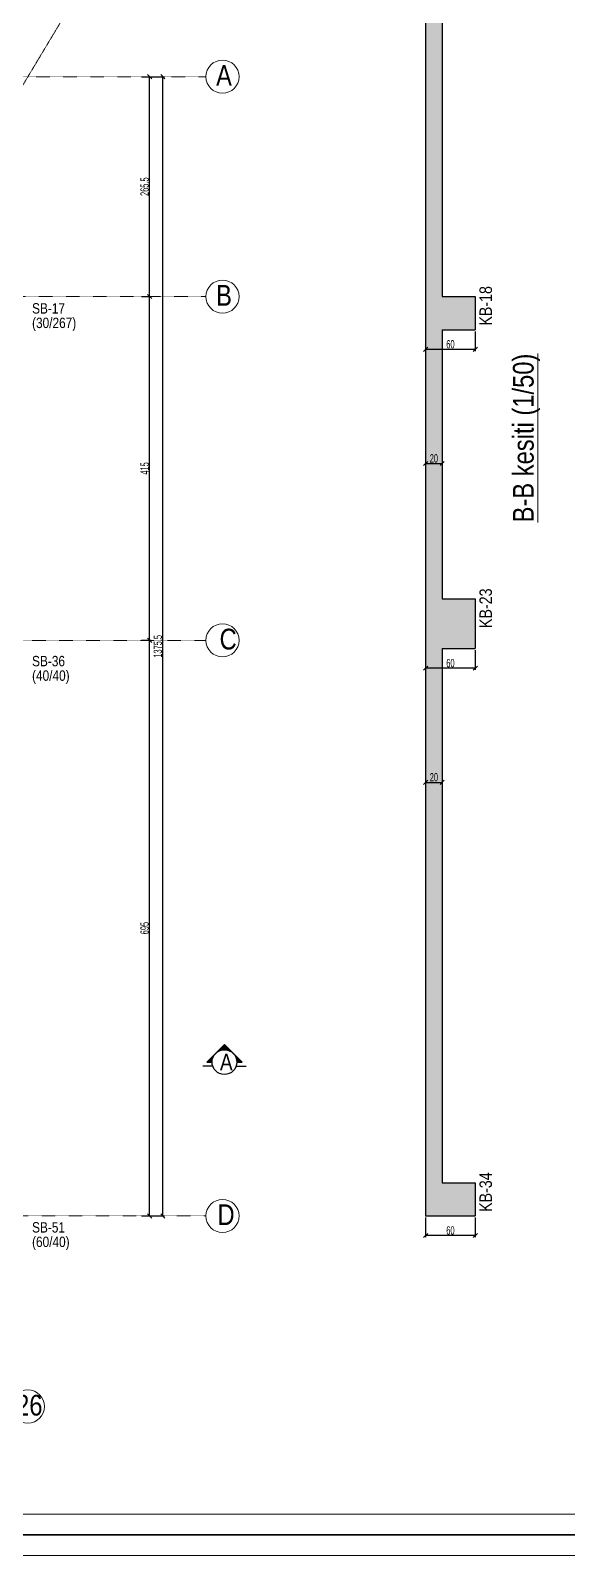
# Model space of a CAD drawing. Header units: millimetres. Extents: x -267 to 94375, y 6431 to 10838.
# Drawn here: x 64259 to 64908, y 6532 to 8373 of the extents above; entities that cross this region are included whole.
import ezdxf

# ---------------------------------------------------------------- set-up
doc = ezdxf.new("R2010")
doc.units = ezdxf.units.MM
doc.header["$LTSCALE"] = 0.0001
doc.linetypes.add('DASHED', pattern=[19.05, 12.7, -6.35])
for name, color, linetype, lineweight in [('AKS BALONU (BEYKENT)', 7, 'Continuous', 20), ('AKS CIZGISI (BEYKENT)', 252, 'DASHED', 20), ('AKS NO (BEYKENT)', 3, 'Continuous', 20), ('AKS OLCU (BEYKENT)', 200, 'Continuous', 20), ('DOSEME SINIRI (BEYKENT)', 2, 'Continuous', 30), ('KESIT (BEYKENT)', 151, 'Continuous', 25), ('KESIT ISMI (BEYKENT)', 6, 'Continuous', 20), ('KIRIS ISMI (BEYKENT)', 40, 'Continuous', 20), ('KOLON ISMI (BEYKENT)', 91, 'Continuous', 20), ('OLCU (BEYKENT)', 14, 'Continuous', 20), ('SHEETSUMMARY-50', 152, 'Continuous', 20), ('SheetView', 40, 'Continuous', 20), ('SheetViewOut', 231, 'Continuous', 20), ('TARAMA (BEYKENT)', 252, 'Continuous', 25)]:
    doc.layers.add(name, color=color, linetype=linetype, lineweight=lineweight)
doc.styles.add('DSMOLC-50', font='bahnschrift light condensed', dxfattribs={"width": 0.75, "height": 10})
doc.styles.add('KLNOLC-25', font='bahnschrift light condensed', dxfattribs={"width": 0.75, "height": 10})
doc.styles.add('YAZI (BEYKENT)', font='')
doc.styles.get('YAZI (BEYKENT)').set_extended_font_data('Bahnschrift Light Condensed')
doc.dimstyles.new('DSMOLC-50', dxfattribs={"dimtxt": 10, "dimasz": 5, "dimexe": 2, "dimexo": 2, "dimgap": 1, "dimtad": 1, "dimdec": 1, "dimrnd": 0.5, "dimzin": 12, "dimdsep": 46, "dimtxsty": 'DSMOLC-50', "dimblk": 'OBLIQUE', "dimblk1": 'OBLIQUE', "dimblk2": 'OBLIQUE', "dimcen": 0, "dimclrt": 7, "dimadec": 0, "dimazin": 0, "dimtfac": 1, "dimtdec": 4, "dimtix": 1, "dimtmove": 2, "dimatfit": 3, "dimfxl": 1, "dimtzin": 0, "dimarcsym": 0})

# ---------------------------------------------------------------- blocks, each defined once
blk = doc.blocks.new('_Oblique')
at = {"color": 0, "linetype": 'ByBlock', "lineweight": -2}
blk.add_line((-0.5, -0.5), (0.5, 0.5), dxfattribs=at)
blk = doc.blocks.new('*D1024')
at = {"layer": 'AKS OLCU (BEYKENT)', "color": 0, "lineweight": -2, "transparency": 16777216}
for p, q in [((64393, 7636.8), (64405, 7636.8)), ((64403, 6941.8), (64403, 7636.8)), ((64393, 6941.8), (64405, 6941.8))]:
    blk.add_line(p, q, dxfattribs=at)
at = {"layer": 'DEFPOINTS', "color": 0, "lineweight": -3, "transparency": 16777216}
for p in [(64391, 7636.8), (64403, 7636.8), (64391, 6941.8)]:
    blk.add_point(p, dxfattribs=at)
at = {"layer": 'AKS OLCU (BEYKENT)', "color": 0, "lineweight": -2, "transparency": 16777216, "xscale": 5, "yscale": 5, "zscale": 5}
for p, rotation in [((64403, 7636.8), 90), ((64403, 6941.8), 270)]:
    blk.add_blockref('_Oblique', p, dxfattribs=dict(at, rotation=rotation))
at = {"layer": 'AKS OLCU (BEYKENT)', "color": 7, "transparency": 16777216, "insert": (64396.9, 7289.3), "char_height": 10, "attachment_point": 5, "rotation": 90, "style": 'DSMOLC-50'}
blk.add_mtext('695', dxfattribs=at)
blk = doc.blocks.new('*D1025')
at = {"layer": 'AKS OLCU (BEYKENT)', "color": 0, "lineweight": -2, "transparency": 16777216}
for p, q in [((64393, 8051.8), (64405, 8051.8)), ((64403, 7636.8), (64403, 8051.8)), ((64393, 7636.8), (64405, 7636.8))]:
    blk.add_line(p, q, dxfattribs=at)
at = {"layer": 'DEFPOINTS', "color": 0, "lineweight": -3, "transparency": 16777216}
for p in [(64391, 8051.8), (64403, 8051.8), (64391, 7636.8)]:
    blk.add_point(p, dxfattribs=at)
at = {"layer": 'AKS OLCU (BEYKENT)', "color": 0, "lineweight": -2, "transparency": 16777216, "xscale": 5, "yscale": 5, "zscale": 5}
for p, rotation in [((64403, 8051.8), 90), ((64403, 7636.8), 270)]:
    blk.add_blockref('_Oblique', p, dxfattribs=dict(at, rotation=rotation))
at = {"layer": 'AKS OLCU (BEYKENT)', "color": 7, "transparency": 16777216, "insert": (64397, 7844.3), "char_height": 10, "attachment_point": 5, "rotation": 90, "style": 'DSMOLC-50'}
blk.add_mtext('415', dxfattribs=at)
blk = doc.blocks.new('*D1026')
at = {"layer": 'AKS OLCU (BEYKENT)', "color": 0, "lineweight": -2, "transparency": 16777216}
for p, q in [((64393, 8317.3), (64405, 8317.3)), ((64403, 8051.8), (64403, 8317.3)), ((64393, 8051.8), (64405, 8051.8))]:
    blk.add_line(p, q, dxfattribs=at)
at = {"layer": 'DEFPOINTS', "color": 0, "lineweight": -3, "transparency": 16777216}
for p in [(64391, 8317.3), (64403, 8317.3), (64391, 8051.8)]:
    blk.add_point(p, dxfattribs=at)
at = {"layer": 'AKS OLCU (BEYKENT)', "color": 0, "lineweight": -2, "transparency": 16777216, "xscale": 5, "yscale": 5, "zscale": 5}
for p, rotation in [((64403, 8317.3), 90), ((64403, 8051.8), 270)]:
    blk.add_blockref('_Oblique', p, dxfattribs=dict(at, rotation=rotation))
at = {"layer": 'AKS OLCU (BEYKENT)', "color": 7, "transparency": 16777216, "insert": (64396.9, 8184.5), "char_height": 10, "attachment_point": 5, "rotation": 90, "style": 'DSMOLC-50'}
blk.add_mtext('265.5', dxfattribs=at)
blk = doc.blocks.new('*D1027')
at = {"layer": 'AKS OLCU (BEYKENT)', "color": 0, "lineweight": -2, "transparency": 16777216}
for p, q in [((64393, 8317.3), (64421, 8317.3)), ((64419, 6941.8), (64419, 8317.3)), ((64393, 6941.8), (64421, 6941.8))]:
    blk.add_line(p, q, dxfattribs=at)
at = {"layer": 'DEFPOINTS', "color": 0, "lineweight": -3, "transparency": 16777216}
for p in [(64391, 8317.3), (64419, 8317.3), (64391, 6941.8)]:
    blk.add_point(p, dxfattribs=at)
at = {"layer": 'AKS OLCU (BEYKENT)', "color": 0, "lineweight": -2, "transparency": 16777216, "xscale": 5, "yscale": 5, "zscale": 5}
for p, rotation in [((64419, 8317.3), 90), ((64419, 6941.8), 270)]:
    blk.add_blockref('_Oblique', p, dxfattribs=dict(at, rotation=rotation))
at = {"layer": 'AKS OLCU (BEYKENT)', "color": 7, "transparency": 16777216, "insert": (64412.9, 7629.5), "char_height": 10, "attachment_point": 5, "rotation": 90, "style": 'DSMOLC-50'}
blk.add_mtext('1375.5', dxfattribs=at)
blk = doc.blocks.new('*D1084')
at = {"layer": 'DEFPOINTS', "color": 0, "lineweight": -3, "transparency": 16777216}
for p in [(64736.2, 8011.8), (64796.2, 8011.8), (64736.2, 7988.1)]:
    blk.add_point(p, dxfattribs=at)
at = {"layer": 'OLCU (BEYKENT)', "color": 0, "lineweight": -2, "transparency": 16777216}
for p, q in [((64736.2, 8009.8), (64736.2, 7986.1)), ((64796.2, 8009.8), (64796.2, 7986.1)), ((64796.2, 7988.1), (64736.2, 7988.1))]:
    blk.add_line(p, q, dxfattribs=at)
at = {"layer": 'OLCU (BEYKENT)', "color": 0, "lineweight": -2, "transparency": 16777216, "xscale": 5, "yscale": 5, "zscale": 5, "rotation": 180}
blk.add_blockref('_Oblique', (64736.2, 7988.1), dxfattribs=at)
at = {"layer": 'OLCU (BEYKENT)', "color": 0, "lineweight": -2, "transparency": 16777216, "xscale": 5, "yscale": 5, "zscale": 5}
blk.add_blockref('_Oblique', (64796.2, 7988.1), dxfattribs=at)
at = {"layer": 'OLCU (BEYKENT)', "color": 7, "lineweight": -3, "transparency": 16777216, "insert": (64766.2, 7994.2), "char_height": 10, "attachment_point": 5, "style": 'KLNOLC-25'}
blk.add_mtext('60', dxfattribs=at)
blk = doc.blocks.new('*D1085')
at = {"layer": 'DEFPOINTS', "color": 0, "lineweight": -3, "transparency": 16777216}
for p in [(64736.2, 7873.3), (64756.2, 7873.3), (64756.2, 7850.3)]:
    blk.add_point(p, dxfattribs=at)
at = {"layer": 'OLCU (BEYKENT)', "color": 0, "lineweight": -2, "transparency": 16777216}
for p, q in [((64736.2, 7871.3), (64736.2, 7848.3)), ((64756.2, 7871.3), (64756.2, 7848.3)), ((64736.2, 7850.3), (64756.2, 7850.3))]:
    blk.add_line(p, q, dxfattribs=at)
at = {"layer": 'OLCU (BEYKENT)', "color": 0, "lineweight": -2, "transparency": 16777216, "xscale": 5, "yscale": 5, "zscale": 5, "rotation": 180}
blk.add_blockref('_Oblique', (64736.2, 7850.3), dxfattribs=at)
at = {"layer": 'OLCU (BEYKENT)', "color": 0, "lineweight": -2, "transparency": 16777216, "xscale": 5, "yscale": 5, "zscale": 5}
blk.add_blockref('_Oblique', (64756.2, 7850.3), dxfattribs=at)
at = {"layer": 'OLCU (BEYKENT)', "color": 7, "lineweight": -3, "transparency": 16777216, "insert": (64746.2, 7856.4), "char_height": 10, "attachment_point": 5, "style": 'KLNOLC-25'}
blk.add_mtext('20', dxfattribs=at)
blk = doc.blocks.new('*D1086')
at = {"layer": 'DEFPOINTS', "color": 0, "lineweight": -3, "transparency": 16777216}
for p in [(64736.2, 7626.8), (64796.2, 7626.8), (64736.2, 7603.1)]:
    blk.add_point(p, dxfattribs=at)
at = {"layer": 'OLCU (BEYKENT)', "color": 0, "lineweight": -2, "transparency": 16777216}
for p, q in [((64736.2, 7624.8), (64736.2, 7601.1)), ((64796.2, 7624.8), (64796.2, 7601.1)), ((64796.2, 7603.1), (64736.2, 7603.1))]:
    blk.add_line(p, q, dxfattribs=at)
at = {"layer": 'OLCU (BEYKENT)', "color": 0, "lineweight": -2, "transparency": 16777216, "xscale": 5, "yscale": 5, "zscale": 5, "rotation": 180}
blk.add_blockref('_Oblique', (64736.2, 7603.1), dxfattribs=at)
at = {"layer": 'OLCU (BEYKENT)', "color": 0, "lineweight": -2, "transparency": 16777216, "xscale": 5, "yscale": 5, "zscale": 5}
blk.add_blockref('_Oblique', (64796.2, 7603.1), dxfattribs=at)
at = {"layer": 'OLCU (BEYKENT)', "color": 7, "lineweight": -3, "transparency": 16777216, "insert": (64766.2, 7609.2), "char_height": 10, "attachment_point": 5, "style": 'KLNOLC-25'}
blk.add_mtext('60', dxfattribs=at)
blk = doc.blocks.new('*D1087')
at = {"layer": 'DEFPOINTS', "color": 0, "lineweight": -3, "transparency": 16777216}
for p in [(64736.2, 7488.3), (64756.2, 7488.3), (64756.2, 7465.3)]:
    blk.add_point(p, dxfattribs=at)
at = {"layer": 'OLCU (BEYKENT)', "color": 0, "lineweight": -2, "transparency": 16777216}
for p, q in [((64736.2, 7486.3), (64736.2, 7463.3)), ((64756.2, 7486.3), (64756.2, 7463.3)), ((64736.2, 7465.3), (64756.2, 7465.3))]:
    blk.add_line(p, q, dxfattribs=at)
at = {"layer": 'OLCU (BEYKENT)', "color": 0, "lineweight": -2, "transparency": 16777216, "xscale": 5, "yscale": 5, "zscale": 5, "rotation": 180}
blk.add_blockref('_Oblique', (64736.2, 7465.3), dxfattribs=at)
at = {"layer": 'OLCU (BEYKENT)', "color": 0, "lineweight": -2, "transparency": 16777216, "xscale": 5, "yscale": 5, "zscale": 5}
blk.add_blockref('_Oblique', (64756.2, 7465.3), dxfattribs=at)
at = {"layer": 'OLCU (BEYKENT)', "color": 7, "lineweight": -3, "transparency": 16777216, "insert": (64746.2, 7471.4), "char_height": 10, "attachment_point": 5, "style": 'KLNOLC-25'}
blk.add_mtext('20', dxfattribs=at)
blk = doc.blocks.new('*D1088')
at = {"layer": 'DEFPOINTS', "color": 0, "lineweight": -3, "transparency": 16777216}
for p in [(64736.2, 6941.8), (64796.2, 6941.8), (64736.2, 6918.1)]:
    blk.add_point(p, dxfattribs=at)
at = {"layer": 'OLCU (BEYKENT)', "color": 0, "lineweight": -2, "transparency": 16777216}
for p, q in [((64736.2, 6939.8), (64736.2, 6916.1)), ((64796.2, 6939.8), (64796.2, 6916.1)), ((64796.2, 6918.1), (64736.2, 6918.1))]:
    blk.add_line(p, q, dxfattribs=at)
at = {"layer": 'OLCU (BEYKENT)', "color": 0, "lineweight": -2, "transparency": 16777216, "xscale": 5, "yscale": 5, "zscale": 5, "rotation": 180}
blk.add_blockref('_Oblique', (64736.2, 6918.1), dxfattribs=at)
at = {"layer": 'OLCU (BEYKENT)', "color": 0, "lineweight": -2, "transparency": 16777216, "xscale": 5, "yscale": 5, "zscale": 5}
blk.add_blockref('_Oblique', (64796.2, 6918.1), dxfattribs=at)
at = {"layer": 'OLCU (BEYKENT)', "color": 7, "lineweight": -3, "transparency": 16777216, "insert": (64766.2, 6924.2), "char_height": 10, "attachment_point": 5, "style": 'KLNOLC-25'}
blk.add_mtext('60', dxfattribs=at)

msp = doc.modelspace()

# ---------------------------------------------------------------- hatches: boundary and pattern name
at = {"layer": 'KESIT (BEYKENT)', "lineweight": -3}
h = msp.add_hatch(color=256, dxfattribs=at)
h.dxf.hatch_style = 1
h.paths.add_polyline_path([(64503.98, 7138.11), (64493.37, 7148.72), (64482.76, 7138.11, -0.1989124), (64493.37, 7142.51, -0.1989124)])
h = msp.add_hatch(color=256, dxfattribs=at)
h.dxf.hatch_style = 1
h.paths.add_polyline_path([(64478.37, 7127.51, -0.1989124), (64482.76, 7138.11), (64472.16, 7127.51)])
h = msp.add_hatch(color=256, dxfattribs=at)
h.dxf.hatch_style = 1
h.paths.add_polyline_path([(64514.58, 7127.51), (64503.98, 7138.11, -0.1989124), (64508.37, 7127.51)])
at = {"layer": 'TARAMA (BEYKENT)', "lineweight": -3}
h = msp.add_hatch(dxfattribs=at)
h.set_pattern_fill('ANSI33', color=256, style=0)
h.set_pattern_definition([(45, (63604.351, 6088.7264), (-4.490128, 4.490128), []), (45, (63608.8413, 6088.7264), (-4.490128, 4.490128), [3.175, -1.5875])])
h.paths.add_polyline_path([(64796.24, 7686.77), (64756.24, 7686.77), (64756.24, 8011.77), (64796.24, 8011.77), (64796.24, 8051.77), (64756.24, 8051.77), (64756.24, 8608.81), (64796.24, 8608.81), (64796.24, 8655.51), (64736.24, 8655.51), (64736.24, 7626.77), (64736.24, 6981.77), (64736.24, 6941.77), (64796.24, 6941.77), (64796.24, 6981.77), (64756.24, 6981.77), (64756.24, 7626.77), (64796.24, 7626.77)])

# ---------------------------------------------------------------- linework, layer by layer
at = {"layer": 'AKS BALONU (BEYKENT)'}
for centre in [(64491.03, 8317.3), (64491.03, 8051.77), (64491.03, 7636.77), (64491.03, 6941.77), (64256.03, 6711.77)]:
    msp.add_circle(centre, 20, dxfattribs=at)
at = {"layer": 'AKS CIZGISI (BEYKENT)'}
for p, q in [((64358.98, 8488.77), (63798.59, 7555.41)), ((60648, 8317.3), (64471.03, 8317.3)), ((58588.02, 8051.77), (64471.03, 8051.77)), ((58085.37, 7636.77), (64471.03, 7636.77)), ((57686.04, 6941.77), (64471.03, 6941.77))]:
    msp.add_line(p, q, dxfattribs=at)
at = {"layer": 'DOSEME SINIRI (BEYKENT)'}
for p, q in [((64736.24, 8655.51), (64736.24, 7626.77)), ((64756.24, 8608.81), (64756.24, 8051.77)), ((64736.24, 8051.87), (64736.24, 8011.87)), ((64756.24, 8051.77), (64796.24, 8051.77)), ((64796.24, 8051.77), (64796.24, 8011.77)), ((64756.24, 8011.77), (64796.24, 8011.77)), ((64756.24, 8011.77), (64756.24, 7686.77)), ((64756.24, 7686.77), (64796.24, 7686.77)), ((64796.24, 7686.77), (64796.24, 7626.77)), ((64736.24, 7676.67), (64736.24, 7636.67)), ((64736.24, 7626.77), (64736.24, 6981.77)), ((64756.24, 7626.77), (64796.24, 7626.77)), ((64756.24, 7626.77), (64756.24, 6981.77)), ((64736.24, 6981.77), (64736.24, 6941.77)), ((64736.24, 6981.67), (64736.24, 6941.67)), ((64756.24, 6981.77), (64796.24, 6981.77)), ((64796.24, 6981.77), (64796.24, 6941.77)), ((64736.24, 6941.77), (64796.24, 6941.77))]:
    msp.add_line(p, q, dxfattribs=at)
at = {"layer": 'KESIT (BEYKENT)', "lineweight": -3, "flags": 128}
for points in [[(64508.37, 7127.51), (64514.58, 7127.51), (64493.37, 7148.72), (64472.16, 7127.51), (64478.37, 7127.51)], [(64479.23, 7122.51), (64467.16, 7122.51)], [(64507.51, 7122.51), (64519.58, 7122.51)]]:
    msp.add_lwpolyline(points, dxfattribs=at)
at = {"layer": 'KESIT (BEYKENT)', "lineweight": -3}
msp.add_circle((64493.37, 7127.51), 15, dxfattribs=at)
at = {"layer": 'SHEETSUMMARY-50', "const_width": 2, "flags": 128}
msp.add_lwpolyline([(57239.42, 6556.81), (72579.28, 6556.81), (72579.28, 10706.81), (57239.42, 10706.81)], close=True, dxfattribs=at)
at = {"layer": 'SheetView'}
msp.add_lwpolyline([(57264.42, 6581.81), (71954.28, 6581.81), (71954.28, 10681.81), (57264.42, 10681.81)], close=True, dxfattribs=at)
at = {"layer": 'SheetViewOut'}
msp.add_lwpolyline([(57214.42, 6531.81), (72604.28, 6531.81), (72604.28, 10731.81), (57214.42, 10731.81)], close=True, dxfattribs=at)

# ---------------------------------------------------------------- texts
at = {"layer": 'AKS NO (BEYKENT)', "style": 'YAZI (BEYKENT)'}
for s, p in [('A', (64483.23, 8306.3)), ('B', (64483.23, 8040.77)), ('C', (64487.47, 7625.77)), ('D', (64484.88, 6930.77)), ('26', (64241.77, 6700.77))]:
    msp.add_text(s, height=25, dxfattribs=at).set_placement(p)
at = {"layer": 'KESIT ISMI (BEYKENT)', "style": 'YAZI (BEYKENT)'}
msp.add_text('%%UB-B kesiti (1/50)', height=25, rotation=90, dxfattribs=at).set_placement((64866.64, 7779.2))
msp.add_text('A', height=20, dxfattribs=at).set_placement((64487.91, 7117.63))
at = {"layer": 'KIRIS ISMI (BEYKENT)', "style": 'YAZI (BEYKENT)'}
for s, p in [('KB-18', (64816.24, 8016.71)), ('KB-23', (64816.24, 7651.64)), ('KB-34', (64816.24, 6946.66))]:
    msp.add_text(s, height=15, rotation=90, dxfattribs=at).set_placement(p)
at = {"layer": 'KOLON ISMI (BEYKENT)', "style": 'YAZI (BEYKENT)'}
for s, p in [('SB-17', (64261.04, 8031.33)), ('(30/267)', (64261.04, 8013.83)), ('SB-36', (64261.03, 7605.45)), ('(40/40)', (64261.03, 7587.95)), ('SB-51', (64261.03, 6921.77)), ('(60/40)', (64261.03, 6904.27))]:
    msp.add_text(s, height=12.5, dxfattribs=at).set_placement(p)

# ---------------------------------------------------------------- dimensions: what is measured, and where the dimension line sits
at = {"layer": 'AKS OLCU (BEYKENT)'}
for base, p1, p2, picture, middle in [((64403, 8317.3), (64391, 8051.77), (64391, 8317.3), '*D1026', (64396.9, 8184.54)), ((64419, 8317.3), (64391, 6941.77), (64391, 8317.3), '*D1027', (64412.9, 7629.54)), ((64403, 8051.77), (64391, 7636.77), (64391, 8051.77), '*D1025', (64396.95, 7844.27)), ((64403, 7636.77), (64391, 6941.77), (64391, 7636.77), '*D1024', (64396.9, 7289.27))]:
    dim = msp.add_linear_dim(base=base, p1=p1, p2=p2, angle=90, dimstyle='DSMOLC-50', dxfattribs=at)
    dim.commit()
    dim.dimension.update_dxf_attribs({"geometry": picture, "text_midpoint": middle})
at = {"layer": 'OLCU (BEYKENT)', "lineweight": -3}
for base, p1, p2, picture, middle in [((64736.24, 7988.09), (64796.24, 8011.77), (64736.24, 8011.77), '*D1084', (64766.24, 7994.2)), ((64756.24, 7850.26), (64736.24, 7873.33), (64756.24, 7873.33), '*D1085', (64746.24, 7856.36)), ((64736.24, 7603.09), (64796.24, 7626.77), (64736.24, 7626.77), '*D1086', (64766.24, 7609.2)), ((64756.24, 7465.26), (64736.24, 7488.33), (64756.24, 7488.33), '*D1087', (64746.24, 7471.36)), ((64736.24, 6918.09), (64796.24, 6941.77), (64736.24, 6941.77), '*D1088', (64766.24, 6924.2))]:
    dim = msp.add_linear_dim(base=base, p1=p1, p2=p2, dimstyle='DSMOLC-50', override={"dimtxsty": 'KLNOLC-25'}, dxfattribs=at)
    dim.commit()
    dim.dimension.update_dxf_attribs({"geometry": picture, "text_midpoint": middle})

doc.saveas('drawing.dxf')
